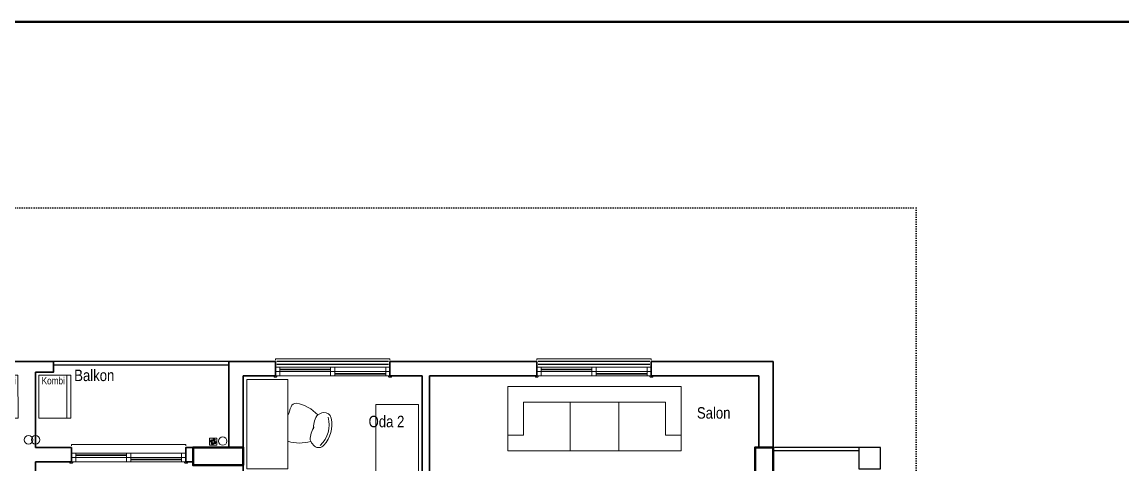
# Model space of a CAD drawing. Header units: millimetres. Extents: x 1852829 to 1882754, y -270850 to -231658.
# Drawn here: x 1865954 to 1867490, y -262812 to -262194 of the extents above; entities that cross this region are included whole.
import ezdxf

# ---------------------------------------------------------------- set-up
doc = ezdxf.new("R2010")
doc.units = ezdxf.units.MM
doc.linetypes.add('izdüşüm arka', pattern=[3.175, 0, -3.175])
for name, color, linetype, lineweight in [('a_ba', 6, 'Continuous', 50), ('a_doğrama', 251, 'Continuous', 20), ('a_duvar', 251, 'Continuous', 35), ('a_görünüş', 32, 'Continuous', 25), ('a_görünüş_ince', 8, 'Continuous', 20), ('a_izdüşüm_arka', 251, 'izdüşüm arka', 30), ('a_not_mahal', 253, 'Continuous', 5), ('a_tefriş', 8, 'Continuous', 20), ('a_çerçeve_line', 7, 'Continuous', 50), ('m_yib', 65, 'Continuous', 20)]:
    doc.layers.add(name, color=color, linetype=linetype, lineweight=lineweight)
doc.styles.get("Standard").update_dxf_attribs({"font": 'ARIALN.TTF'})

# ---------------------------------------------------------------- blocks, each defined once
blk = doc.blocks.new('160p')
at = {"layer": 'a_doğrama', "color": 251}
for points in [[(-6, -6), (-6, 0), (-12, 0), (-12, -6)], [(0, -6), (0, 0), (-6, 0), (-6, -6)], [(-6, -83), (-6, -77), (-12, -77), (-12, -83)], [(0, -83), (0, -77), (-6, -77), (-6, -83)], [(-6, -160), (-6, -154), (-12, -154), (-12, -160)], [(0, -160), (0, -154), (-6, -154), (-6, -160)]]:
    blk.add_lwpolyline(points, close=True, dxfattribs=at)
for points in [[(2, -1), (2, 2), (0, 2), (0, -2), (1, -2), (2, -1)], [(-9.5, -6), (-9.5, -77)], [(-8.5, -6), (-8.5, -77)], [(-3.5, -83), (-3.5, -154)], [(-2.5, -83), (-2.5, -154)], [(2, -159), (2, -162), (0, -162), (0, -158), (1, -158), (2, -159)]]:
    blk.add_lwpolyline(points, dxfattribs=at)
at = {"layer": 'a_görünüş_ince', "color": 251}
for points in [[(-22, -160), (-24, -160), (-24, 0), (-22, 0)], [(-12, -77), (-12, -6)], [(-6, -77), (-6, -6)], [(-6, -77), (-6, -6)], [(0, -77), (0, -6)], [(-12, -154), (-12, -83)], [(-6, -154), (-6, -83)], [(-6, -154), (-6, -83)], [(0, -154), (0, -83)]]:
    blk.add_lwpolyline(points, dxfattribs=at)
blk = doc.blocks.new('tefriş_koltuk_242x90')
at = {"layer": 'a_tefriş'}
for p, q in [((-34, -22), (-34, -90)), ((34, -22), (34, -90)), ((-99, -68), (-121, -68)), ((99, -68), (121, -68))]:
    blk.add_line(p, q, dxfattribs=at)
for points in [[(-121, -90), (-121, 0), (121, 0), (121, -90), (-121, -90)], [(-99, -68), (-99, -22), (99, -22), (99, -68)]]:
    blk.add_lwpolyline(points, dxfattribs=at)
blk = doc.blocks.new('tefriş_sandalye')
at = {"layer": 'a_tefriş'}
blk.add_line((0, -18), (0, 18), dxfattribs=at)
at = {"layer": 'a_tefriş', "extrusion": (0, 0, -1)}
for centre, major_axis, start_param, end_param in [((16, -34.3), (38.7, 38.7), 5.200723, 5.79406), ((62.1, 15.1), (21.8, -21.8), 1.757107, 2.385975), ((62.1, 15.1), (21.8, -21.8), 1.757107, 2.385975), ((48.7, 10.5), (13, -13), 2.664537, 2.7784), ((48.7, 10.5), (13, -13), 2.664537, 2.7784), ((48.7, 10.5), (13, -13), 2.7784, 3.245118), ((43.2, 17.3), (6.76, 6.76), 4.815914, 6.34704), ((16.9, -5.5), (28.8, 28.8), 6.26556, 7.321949), ((16.9, -5.5), (28.8, 28.8), 6.26556, 7.321949), ((17, -5.7), (31.4, -31.4), -1.506941, -0.587454), ((66.5, -1.2), (21.8, -21.8), 1.802816, 2.431683), ((66.5, -1.2), (21.8, -21.8), 1.802816, 2.431683), ((51.2, -12.6), (6.76, -6.76), -0.587454, 0.943672), ((-154, -79.7), (117.3, -117.3), -1.166716, -1.087708), ((11.1, -28.2), (4.99, -4.99), 0.687369, 2.053884), ((1.8, 18.5), (38.7, -38.7), -0.034473, 0.601946), ((52.6, -3.9), (13, -13), 1.410391, 1.524253), ((52.6, -3.9), (13, -13), 1.410391, 1.524253), ((52.6, -3.9), (13, 13), 2.514469, 2.981187)]:
    blk.add_ellipse(centre, major_axis=major_axis, ratio=1, start_param=start_param, end_param=end_param, dxfattribs=at)
blk = doc.blocks.new('tefriş_süzgeç')
at = {"layer": 'a_tefriş'}
for p, q in [((5, 0), (-5, 0)), ((-5, 0), (-5, -10)), ((5, -10), (5, 0)), ((-5, -10), (5, -10)), ((-3.6, -5.1), (-4.1, -5.1)), ((-2.6, -5.1), (-3.1, -5.1)), ((-2.5, -2.5), (-2.9, -2.2)), ((-2.6, -7.6), (-2.9, -7.9)), ((-2, -3.3), (-2.3, -3)), ((-1.9, -6.9), (-2.2, -7.2)), ((-1.6, -5.1), (-2.1, -5.1)), ((-1.2, -3.9), (-1.5, -3.6)), ((-1.2, -6.2), (-1.5, -6.5)), ((-0.2, -2.5), (-0.2, -2)), ((-0.1, -1.5), (-0.1, -1)), ((-0.1, -3), (-0.1, -3.5)), ((-0.1, -6.6), (-0.1, -7.1)), ((-0.1, -7.6), (-0.1, -8.1)), ((-0.1, -8.6), (-0.1, -9.1)), ((1, -4), (1.4, -3.6)), ((1.1, -6.2), (1.4, -6.5)), ((1.5, -5.1), (2, -5.1)), ((1.7, -3.3), (2.1, -2.9)), ((1.8, -6.9), (2.1, -7.2)), ((2.5, -2.5), (2.8, -2.2)), ((2.5, -5.1), (3, -5.1)), ((2.5, -7.5), (2.8, -7.9)), ((3.5, -5.1), (4, -5.1))]:
    blk.add_line(p, q, dxfattribs=at)
for centre, radius, start, end in [((-0.1, -5.1), 4.06, 134.2896, 180), ((-0.1, -5.1), 3.56, 134.2896, 180), ((-0.1, -5.1), 3.06, 180, 225), ((-0.1, -5.1), 4.06, 225, 270), ((-0.1, -5.1), 2.56, 180, 225), ((-0.1, -5.1), 3.56, 225, 270), ((-0.4, -4.4), 2.4, 84.5943, 143.2016), ((-0.1, -5.1), 2.06, 134.2896, 180), ((-0.1, -5), 2.44, 90.343, 138.1212), ((-0.1, -5.1), 1.56, 134.2896, 180), ((-0.1, -5.1), 2.06, 225, 270), ((-0.1, -5.1), 1.56, 225, 270), ((-0.1, -5.1), 4.06, 45, 90), ((-0.1, -5.1), 3.56, 45, 90), ((-0.1, -5.1), 2.06, 45, 90), ((-0.1, -5.1), 1.56, 45, 90), ((-0.1, -5.1), 2.56, 270, 315.7104), ((-0.1, -5.1), 3.06, 270, 315.7104), ((-0.1, -5.1), 1.56, 314.2896, 360), ((-0.1, -5.1), 2.06, 314.2896, 360), ((-0.1, -5.1), 2.56, 360, 45), ((-0.1, -5.1), 3.06, 360, 45), ((-0.1, -5.1), 3.56, 314.2896, 360), ((-0.1, -5.1), 4.06, 314.2896, 360)]:
    blk.add_arc(centre, radius, start, end, dxfattribs=at)
blk = doc.blocks.new('kombi')
at = {"layer": 'a_tefriş', "lineweight": 20}
for p, q in [((-4.8, 60), (40.2, 60)), ((-4.7, 0), (-4.8, 60)), ((1.3, 0), (1.2, 60)), ((40.2, 60), (40.3, 0)), ((69.2, 60), (69.2, 0)), ((114.2, 60), (69.2, 60)), ((108.2, 0), (108.2, 60)), ((114.2, 0), (114.2, 60)), ((40.3, 0), (-4.7, 0)), ((69.2, 0), (114.2, 0))]:
    blk.add_line(p, q, dxfattribs=at)
at = {"layer": 'a_not_mahal'}
for p in [(5, 47.3), (73.2, 47.3)]:
    blk.add_text('Kombi', height=10, dxfattribs=at).set_placement(p)

msp = doc.modelspace()

# ---------------------------------------------------------------- linework, layer by layer
at = {"layer": 'a_ba', "color": 253}
for points in [[(1866262.7, -262813.5), (1866262.7, -262788.5), (1866192.7, -262788.5), (1866192.7, -262813.5)], [(1866977.7, -262858.5), (1867002.7, -262858.5), (1867002.7, -262788.5), (1866977.7, -262788.5)]]:
    msp.add_lwpolyline(points, close=True, dxfattribs=at)
at = {"layer": 'a_duvar'}
for p, q in [((1865997.7, -262668.5), (1865927.7, -262668.5)), ((1866242.7, -262668.5), (1866242.7, -262788.5)), ((1866242.7, -262668.5), (1866307.7, -262668.5)), ((1866467.7, -262668.5), (1866672.7, -262668.5)), ((1866832.7, -262668.5), (1867002.7, -262668.5)), ((1867002.7, -262788.5), (1867002.7, -262668.5)), ((1865972.7, -262788.5), (1865972.7, -262683.5)), ((1866262.7, -263048.5), (1866262.7, -262688.5)), ((1866307.7, -262688.5), (1866262.7, -262688.5)), ((1866512.7, -262688.5), (1866467.7, -262688.5)), ((1866512.7, -262688.5), (1866512.7, -263048.5)), ((1866672.7, -262688.5), (1866522.7, -262688.5)), ((1866522.7, -263058.5), (1866522.7, -262688.5)), ((1866982.7, -262688.5), (1866832.7, -262688.5)), ((1866982.7, -262688.5), (1866982.7, -262788.5)), ((1866022.7, -262788.5), (1865972.7, -262788.5)), ((1866242.7, -262788.5), (1866192.7, -262788.5)), ((1865972.7, -262808.5), (1866022.7, -262808.5)), ((1865972.7, -263168.5), (1865972.7, -262808.5)), ((1867002.7, -262943.5), (1867002.7, -262808.5))]:
    msp.add_line(p, q, dxfattribs=at)
for points in [[(1865997.7, -262668.5), (1865997.7, -262683.5), (1865972.7, -262683.5)], [(1866307.7, -262688.5), (1866307.7, -262668.5)], [(1866467.7, -262688.5), (1866467.7, -262668.5)], [(1866672.7, -262688.5), (1866672.7, -262668.5)], [(1866832.7, -262688.5), (1866832.7, -262668.5)], [(1866022.7, -262788.5), (1866022.7, -262808.5)], [(1866192.7, -262788.5), (1866182.7, -262788.5), (1866182.7, -262808.5), (1866192.7, -262808.5)]]:
    msp.add_lwpolyline(points, dxfattribs=at)
at = {"layer": 'a_görünüş', "color": 251}
for points in [[(1866242.7, -262668.5), (1865997.7, -262668.5)], [(1866242.7, -262673.5), (1865997.7, -262673.5)], [(1866465.7, -262668.5), (1866309.7, -262668.5)], [(1866465.7, -262672.5), (1866309.7, -262672.5)], [(1866830.7, -262668.5), (1866674.7, -262668.5)], [(1866830.7, -262672.5), (1866674.7, -262672.5)], [(1867122.7, -262788.5), (1867004.7, -262788.5)], [(1867122.7, -262793.5), (1867004.7, -262793.5)]]:
    msp.add_lwpolyline(points, dxfattribs=at)
msp.add_lwpolyline([(1867122.7, -262818.5), (1867152.7, -262818.5), (1867152.7, -262788.5), (1867122.7, -262788.5)], close=True, dxfattribs=at)
at = {"layer": 'a_izdüşüm_arka'}
msp.add_lwpolyline([(1864722.7, -262453.5), (1867202.7, -262453.5), (1867202.7, -264903.5), (1864722.7, -264903.5)], close=True, dxfattribs=at)
at = {"layer": 'a_tefriş'}
for points in [[(1866325.1, -262693.5), (1866267.7, -262693.5), (1866267.7, -262818.5), (1866325.1, -262818.5)], [(1866507.7, -262848.5), (1866447.7, -262848.5), (1866447.7, -262728.5), (1866507.7, -262728.5)]]:
    msp.add_lwpolyline(points, close=True, dxfattribs=at)
at = {"layer": 'a_çerçeve_line'}
msp.add_lwpolyline([(1872123.9, -265193.7), (1872123.9, -262193.7), (1853005.4, -262193.7), (1853005.4, -265193.7)], close=True, dxfattribs=at)
at = {"layer": 'm_yib'}
for centre in [(1865962.7, -262778), (1865972.7, -262778), (1866234, -262779.7)]:
    msp.add_circle(centre, 5.92, dxfattribs=at)

# ---------------------------------------------------------------- block references
at = {"layer": 'a_duvar', "xscale": -1, "rotation": 90}
for p in [(1866307.7, -262688.5), (1866672.7, -262688.5), (1866022.7, -262808.5)]:
    msp.add_blockref('160p', p, dxfattribs=at)
at = {"layer": 'a_duvar'}
msp.add_blockref('kombi', (1865907.9, -262747.6), dxfattribs=at)
at = {"layer": 'a_tefriş'}
msp.add_blockref('tefriş_koltuk_242x90', (1866753.3, -262703.5), dxfattribs=at)
at = {"layer": 'a_tefriş', "xscale": -1, "rotation": 180}
msp.add_blockref('tefriş_sandalye', (1866325.1, -262762), dxfattribs=at)
at = {"layer": 'a_tefriş', "rotation": 90}
msp.add_blockref('tefriş_süzgeç', (1866215.8, -262780.6), dxfattribs=at)

# ---------------------------------------------------------------- texts
at = {"layer": 'a_not_mahal'}
for s, p in [('Balkon', (1866026.6, -262695.8)), ('Salon', (1866896.4, -262748.3)), ('Oda 2', (1866437.8, -262760.3))]:
    msp.add_text(s, height=16, dxfattribs=at).set_placement(p)

doc.saveas('drawing.dxf')
